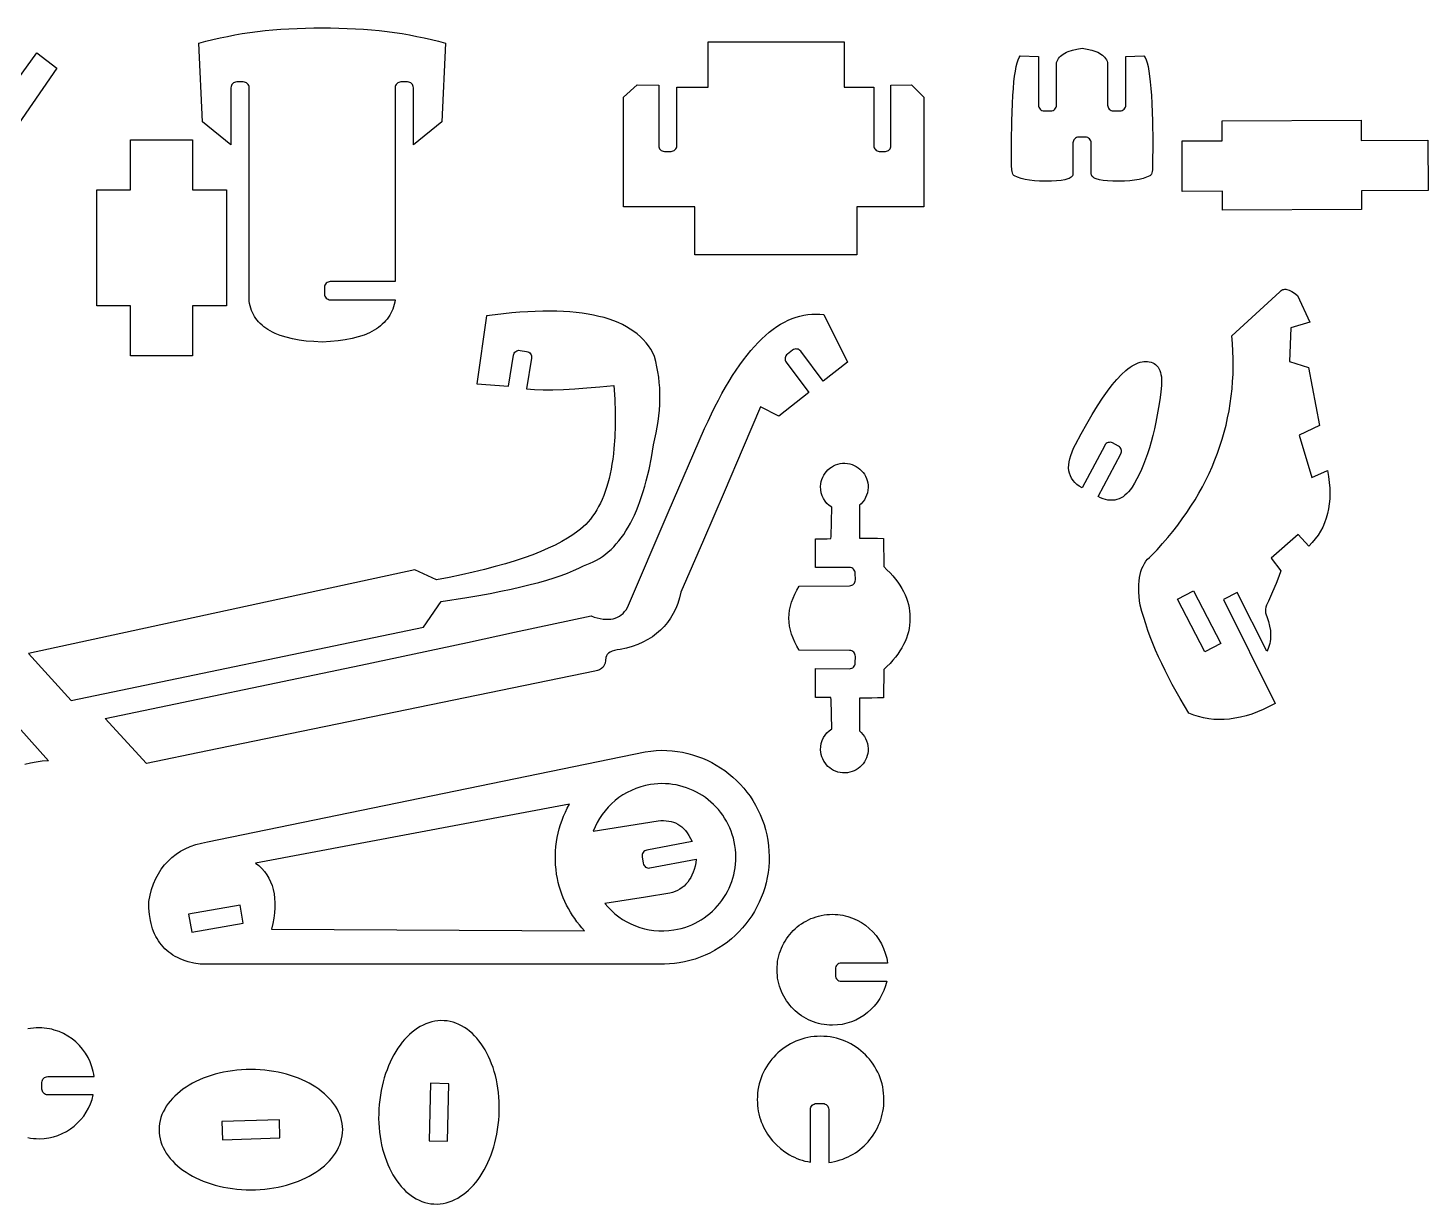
# Model space of a CAD drawing. Extents: x 0 to 427, y 0 to 378.
# Drawn here: x 203 to 427.4, y 0 to 188.6 of the extents above; entities that cross this region are included whole.
import ezdxf

# ---------------------------------------------------------------- set-up
doc = ezdxf.new("R2010")
doc.units = 0
doc.header["$MEASUREMENT"] = 0
doc.layers.add('DEFAULT_LAYER', color=1, linetype='Continuous')
doc.layers.add('HARLEY_1', color=1, linetype='Continuous')

msp = doc.modelspace()

# ---------------------------------------------------------------- linework, layer by layer
at = {"layer": 'DEFAULT_LAYER'}
msp.add_lwpolyline([(336.3, 112.04), (336.3, 112.04), (336.27, 106.79), (338.25, 106.77), (339.19, 106.75), (340.15, 106.72), (340.18, 102.2), (340.69, 101.71), (341.18, 101.22), (341.63, 100.72), (342.04, 100.22), (342.42, 99.72), (342.77, 99.22), (343.08, 98.71), (343.36, 98.2), (343.6, 97.69), (343.81, 97.17), (343.99, 96.65), (344.13, 96.13), (344.23, 95.61), (344.31, 95.08), (344.34, 94.56), (344.35, 94.02), (344.35, 93.88), (344.34, 93.35), (344.31, 92.82), (344.23, 92.29), (344.13, 91.77), (343.99, 91.25), (343.81, 90.73), (343.6, 90.22), (343.36, 89.7), (343.08, 89.19), (342.77, 88.69), (342.42, 88.18), (342.04, 87.68), (341.63, 87.18), (341.18, 86.69), (340.69, 86.19), (340.18, 85.7), (340.15, 81.18), (339.19, 81.15), (338.25, 81.13), (336.27, 81.11), (336.3, 75.86), (336.3, 75.86), (336.57, 75.61), (336.83, 75.31), (337.07, 74.98), (337.27, 74.63), (337.43, 74.26), (337.55, 73.87), (337.63, 73.46), (337.66, 73.03), (337.65, 72.64), (337.61, 72.26), (337.52, 71.9), (337.4, 71.54), (337.25, 71.21), (337.07, 70.89), (336.86, 70.59), (336.62, 70.31), (336.35, 70.06), (336.07, 69.83), (335.76, 69.63), (335.43, 69.46), (335.08, 69.33), (334.72, 69.22), (334.34, 69.16), (333.95, 69.13), (333.56, 69.14), (333.19, 69.18), (332.82, 69.27), (332.46, 69.39), (332.13, 69.54), (331.81, 69.72), (331.51, 69.93), (331.23, 70.17), (330.98, 70.43), (330.75, 70.72), (330.55, 71.03), (330.38, 71.36), (330.25, 71.71), (330.14, 72.07), (330.08, 72.45), (330.05, 72.83), (330.06, 73.37), (330.15, 73.87), (330.29, 74.35), (330.5, 74.79), (330.76, 75.2), (331.07, 75.57), (331.44, 75.9), (331.85, 76.18), (331.73, 80.84), (331.7, 81.21), (331.08, 81.23), (330.45, 81.23), (329.83, 81.22), (329.21, 81.24), (329.23, 85.85), (334.67, 85.84), (334.86, 85.86), (335.03, 85.91), (335.19, 86), (335.33, 86.11), (335.45, 86.25), (335.53, 86.41), (335.59, 86.58), (335.61, 86.77), (335.62, 87.82), (335.6, 88.01), (335.55, 88.19), (335.46, 88.34), (335.35, 88.48), (335.21, 88.6), (335.05, 88.69), (334.88, 88.74), (334.69, 88.76), (326.59, 88.83), (326.22, 89.46), (325.9, 90.1), (325.63, 90.74), (325.4, 91.38), (325.22, 92.02), (325.08, 92.67), (324.98, 93.31), (324.93, 93.95), (324.98, 94.59), (325.08, 95.23), (325.22, 95.88), (325.4, 96.52), (325.63, 97.16), (325.9, 97.81), (326.22, 98.44), (326.59, 99.08), (334.69, 99.14), (334.88, 99.16), (335.05, 99.22), (335.21, 99.3), (335.35, 99.42), (335.46, 99.56), (335.55, 99.72), (335.6, 99.89), (335.62, 100.08), (335.61, 101.14), (335.59, 101.32), (335.53, 101.5), (335.45, 101.65), (335.33, 101.79), (335.19, 101.9), (335.03, 101.99), (334.86, 102.04), (334.67, 102.06), (329.23, 102.05), (329.21, 106.66), (329.83, 106.68), (330.45, 106.68), (331.08, 106.67), (331.7, 106.69), (331.73, 107.06), (331.85, 111.72), (331.44, 112), (331.07, 112.33), (330.76, 112.7), (330.5, 113.11), (330.29, 113.55), (330.15, 114.03), (330.06, 114.54), (330.05, 115.07), (330.08, 115.46), (330.14, 115.83), (330.25, 116.2), (330.38, 116.54), (330.55, 116.87), (330.75, 117.18), (330.98, 117.47), (331.23, 117.73), (331.51, 117.97), (331.81, 118.18), (332.13, 118.36), (332.46, 118.52), (332.82, 118.63), (333.19, 118.72), (333.56, 118.77), (333.95, 118.78), (334.34, 118.75), (334.72, 118.68), (335.08, 118.58), (335.43, 118.44), (335.76, 118.27), (336.07, 118.07), (336.35, 117.84), (336.62, 117.59), (336.86, 117.31), (337.07, 117.01), (337.25, 116.69), (337.4, 116.36), (337.52, 116), (337.61, 115.64), (337.65, 115.26), (337.66, 114.87), (337.63, 114.44), (337.55, 114.03), (337.43, 113.64), (337.27, 113.27), (337.07, 112.92), (336.83, 112.59), (336.57, 112.29), (336.3, 112.04)], close=True, dxfattribs=at)
at = {"layer": 'HARLEY_1'}
for points in [[(238.42, 144.77), (238.42, 167.01), (238.42, 178.98), (238.4, 179.17), (238.34, 179.35), (238.26, 179.51), (238.14, 179.64), (238, 179.76), (237.85, 179.85), (237.67, 179.9), (237.48, 179.92), (236.43, 179.92), (236.24, 179.9), (236.07, 179.85), (235.91, 179.76), (235.77, 179.64), (235.66, 179.51), (235.57, 179.35), (235.51, 179.17), (235.5, 178.98), (235.5, 169.83), (230.93, 173.51), (230.37, 186.14), (231.48, 186.45), (232.61, 186.73), (233.76, 187), (234.92, 187.24), (236.1, 187.47), (237.29, 187.67), (238.5, 187.85), (239.73, 188.01), (240.97, 188.16), (242.23, 188.28), (243.51, 188.38), (244.8, 188.46), (246.1, 188.52), (247.43, 188.56), (248.77, 188.58), (250.12, 188.58), (251.48, 188.58), (252.82, 188.56), (254.14, 188.52), (255.45, 188.46), (256.74, 188.38), (258.01, 188.28), (259.27, 188.16), (260.52, 188.01), (261.74, 187.85), (262.95, 187.67), (264.15, 187.47), (265.32, 187.24), (266.49, 187), (267.63, 186.73), (268.76, 186.45), (269.88, 186.14), (269.31, 173.51), (264.75, 169.83), (264.75, 178.98), (264.73, 179.17), (264.68, 179.35), (264.59, 179.51), (264.48, 179.64), (264.34, 179.76), (264.18, 179.85), (264, 179.9), (263.82, 179.92), (262.76, 179.92), (262.57, 179.9), (262.4, 179.85), (262.24, 179.76), (262.1, 179.64), (261.99, 179.51), (261.9, 179.35), (261.85, 179.17), (261.83, 178.98), (261.83, 167.01), (261.83, 147.92), (251.43, 147.92), (251.24, 147.9), (251.07, 147.84), (250.91, 147.76), (250.77, 147.64), (250.65, 147.5), (250.57, 147.35), (250.51, 147.17), (250.49, 146.98), (250.49, 145.93), (250.51, 145.74), (250.57, 145.57), (250.65, 145.41), (250.77, 145.27), (250.91, 145.15), (251.07, 145.07), (251.24, 145.01), (251.43, 145), (261.83, 145), (261.76, 144.61), (261.68, 144.23), (261.57, 143.87), (261.45, 143.51), (261.31, 143.17), (261.15, 142.83), (260.96, 142.51), (260.76, 142.2), (260.54, 141.9), (260.3, 141.61), (260.04, 141.33), (259.76, 141.06), (259.47, 140.81), (259.15, 140.56), (258.81, 140.33), (258.46, 140.11), (258.08, 139.9), (257.69, 139.7), (256.84, 139.34), (255.91, 139.03), (254.91, 138.77), (253.83, 138.56), (252.67, 138.39), (251.44, 138.28), (250.12, 138.22), (248.81, 138.28), (247.57, 138.38), (246.42, 138.53), (245.34, 138.73), (244.33, 138.98), (243.41, 139.27), (242.56, 139.61), (242.16, 139.8), (241.79, 140), (241.43, 140.21), (241.1, 140.43), (240.78, 140.66), (240.48, 140.91), (240.2, 141.17), (239.94, 141.44), (239.7, 141.72), (239.48, 142.01), (239.28, 142.31), (239.1, 142.63), (238.94, 142.96), (238.79, 143.3), (238.67, 143.65), (238.57, 144.01), (238.48, 144.38), (238.42, 144.77)], [(333.84, 186.36), (333.84, 179.09), (338.58, 179.09), (338.58, 169.73), (338.59, 169.54), (338.65, 169.36), (338.73, 169.2), (338.83, 169.07), (338.96, 168.95), (339.11, 168.87), (339.28, 168.81), (339.45, 168.79), (340.45, 168.79), (340.63, 168.81), (340.79, 168.87), (340.94, 168.95), (341.07, 169.07), (341.18, 169.2), (341.26, 169.36), (341.31, 169.54), (341.33, 169.73), (341.33, 179.41), (344.6, 179.46), (346.62, 177.49), (346.62, 159.9), (335.87, 159.9), (335.87, 152.22), (323.26, 152.22), (309.87, 152.22), (309.87, 159.9), (298.45, 159.9), (298.45, 177.49), (300.61, 179.46), (304.08, 179.41), (304.08, 169.73), (304.09, 169.54), (304.15, 169.36), (304.23, 169.2), (304.35, 169.06), (304.49, 168.95), (304.65, 168.86), (304.82, 168.81), (305.01, 168.79), (306.06, 168.79), (306.25, 168.81), (306.43, 168.86), (306.58, 168.95), (306.72, 169.07), (306.84, 169.2), (306.92, 169.36), (306.98, 169.54), (307, 169.73), (307, 179.09), (312.02, 179.09), (312.02, 186.36), (333.84, 186.36)], [(367.05, 164.02), (366.07, 164), (365.17, 164.02), (364.33, 164.07), (363.56, 164.16), (362.85, 164.29), (362.21, 164.45), (361.63, 164.65), (361.12, 164.89), (361.02, 164.93), (360.93, 165.01), (360.86, 165.15), (360.79, 165.33), (360.74, 165.57), (360.71, 165.85), (360.68, 166.55), (360.66, 170.31), (360.7, 173.62), (360.8, 176.48), (360.87, 177.74), (360.95, 178.89), (361.04, 179.93), (361.15, 180.86), (361.27, 181.68), (361.4, 182.38), (361.55, 182.98), (361.71, 183.46), (361.88, 183.83), (362.07, 184.09), (364.96, 184.02), (364.96, 176.22), (364.98, 176.04), (365.04, 175.86), (365.12, 175.7), (365.24, 175.56), (365.37, 175.45), (365.53, 175.36), (365.71, 175.31), (365.89, 175.29), (366.95, 175.29), (367.14, 175.31), (367.31, 175.36), (367.47, 175.45), (367.61, 175.56), (367.72, 175.7), (367.81, 175.86), (367.86, 176.04), (367.88, 176.22), (367.88, 183.03), (367.97, 183.26), (368.08, 183.48), (368.21, 183.69), (368.36, 183.88), (368.53, 184.07), (368.73, 184.24), (368.96, 184.4), (369.2, 184.55), (369.47, 184.68), (369.76, 184.81), (370.41, 185.03), (371.14, 185.2), (371.98, 185.32), (372.81, 185.2), (373.55, 185.03), (374.19, 184.81), (374.48, 184.68), (374.75, 184.55), (375, 184.4), (375.22, 184.24), (375.42, 184.07), (375.59, 183.88), (375.75, 183.69), (375.88, 183.48), (375.98, 183.26), (376.07, 183.03), (376.07, 176.22), (376.09, 176.04), (376.14, 175.86), (376.23, 175.7), (376.34, 175.56), (376.48, 175.45), (376.64, 175.36), (376.81, 175.31), (377, 175.29), (378.06, 175.29), (378.24, 175.31), (378.42, 175.36), (378.58, 175.45), (378.72, 175.56), (378.83, 175.7), (378.92, 175.86), (378.97, 176.04), (378.99, 176.22), (378.99, 184.02), (381.88, 184.09), (382.07, 183.83), (382.24, 183.46), (382.4, 182.98), (382.55, 182.38), (382.68, 181.68), (382.8, 180.86), (382.91, 179.93), (383, 178.89), (383.08, 177.74), (383.15, 176.48), (383.25, 173.62), (383.29, 170.31), (383.27, 166.55), (383.24, 165.85), (383.21, 165.57), (383.16, 165.33), (383.1, 165.15), (383.02, 165.01), (382.93, 164.93), (382.83, 164.89), (382.32, 164.65), (381.74, 164.45), (381.1, 164.29), (380.39, 164.16), (379.62, 164.07), (378.78, 164.02), (377.88, 164), (376.91, 164.02), (376.07, 164.06), (375.35, 164.13), (374.74, 164.24), (374.25, 164.38), (374.05, 164.47), (373.88, 164.56), (373.73, 164.66), (373.61, 164.77), (373.53, 164.89), (373.47, 165.02), (373.44, 165.15), (373.44, 165.3), (373.44, 170.14), (373.42, 170.33), (373.36, 170.5), (373.28, 170.66), (373.16, 170.8), (373.02, 170.92), (372.87, 171), (372.69, 171.06), (372.5, 171.08), (371.98, 171.08), (371.45, 171.08), (371.26, 171.06), (371.09, 171), (370.93, 170.92), (370.79, 170.8), (370.67, 170.66), (370.59, 170.5), (370.53, 170.33), (370.51, 170.14), (370.51, 165.3), (370.51, 165.15), (370.48, 165.02), (370.42, 164.89), (370.34, 164.77), (370.22, 164.66), (370.07, 164.56), (369.9, 164.47), (369.7, 164.38), (369.21, 164.24), (368.6, 164.13), (367.88, 164.06), (367.05, 164.02)], [(416.77, 162.46), (416.78, 159.45), (394.5, 159.37), (394.49, 162.39), (388.03, 162.36), (388, 170.46), (394.46, 170.48), (394.45, 173.71), (416.73, 173.79), (416.74, 170.56), (427.41, 170.6), (427.44, 162.51), (416.77, 162.47), (416.77, 162.46)], [(234.77, 144), (229.35, 144), (229.35, 136), (219.4, 136), (219.4, 144), (213.98, 144), (213.98, 162.63), (219.4, 162.63), (219.4, 170.63), (229.35, 170.63), (229.35, 162.63), (234.77, 162.63), (234.77, 144)], [(401.62, 88.63), (396.86, 98.05), (394.64, 96.91), (402.91, 80.26), (401.96, 79.76), (401.02, 79.31), (400.09, 78.92), (399.17, 78.57), (398.26, 78.29), (397.37, 78.06), (396.49, 77.88), (395.62, 77.75), (394.76, 77.68), (393.92, 77.67), (393.09, 77.71), (392.27, 77.8), (391.46, 77.95), (390.66, 78.15), (389.88, 78.4), (389.11, 78.71), (388.39, 79.89), (387.71, 81.05), (387.05, 82.2), (386.43, 83.33), (385.84, 84.46), (385.27, 85.57), (384.74, 86.67), (384.24, 87.76), (383.76, 88.83), (383.32, 89.89), (382.91, 90.95), (382.52, 91.99), (382.17, 93.01), (381.85, 94.03), (381.56, 95.03), (381.29, 96.02), (381.19, 96.74), (381.12, 97.43), (381.07, 98.09), (381.06, 98.72), (381.07, 99.32), (381.11, 99.9), (381.18, 100.44), (381.28, 100.95), (381.4, 101.43), (381.56, 101.88), (381.75, 102.3), (381.96, 102.7), (382.2, 103.06), (382.47, 103.39), (382.77, 103.69), (383.1, 103.97), (384, 104.92), (384.88, 105.89), (385.72, 106.87), (386.52, 107.85), (387.3, 108.85), (388.04, 109.85), (388.75, 110.87), (389.43, 111.89), (390.08, 112.92), (390.69, 113.97), (391.27, 115.02), (391.82, 116.08), (392.34, 117.15), (392.82, 118.23), (393.28, 119.31), (393.7, 120.41), (394.08, 121.52), (394.44, 122.63), (394.76, 123.76), (395.05, 124.89), (395.31, 126.04), (395.53, 127.19), (395.73, 128.35), (395.89, 129.52), (396.02, 130.7), (396.11, 131.89), (396.18, 133.09), (396.21, 134.3), (396.21, 135.52), (396.17, 136.75), (396.11, 137.98), (396.01, 139.23), (403.67, 146.28), (403.78, 146.4), (403.9, 146.5), (404.03, 146.58), (404.16, 146.63), (404.31, 146.67), (404.47, 146.68), (404.63, 146.68), (404.81, 146.65), (405.19, 146.53), (405.6, 146.32), (406.05, 146.03), (406.54, 145.66), (408.48, 141.43), (405.44, 140.48), (405.22, 135.1), (408.29, 134.11), (410.02, 124.84), (406.79, 123.26), (408.83, 116.52), (411.32, 117.61), (411.49, 116.65), (411.61, 115.72), (411.68, 114.81), (411.7, 113.94), (411.68, 113.09), (411.61, 112.26), (411.49, 111.47), (411.33, 110.7), (411.12, 109.96), (410.86, 109.24), (410.56, 108.55), (410.21, 107.89), (409.81, 107.26), (409.36, 106.65), (408.87, 106.07), (408.33, 105.51), (406.62, 107.34), (402.28, 103.56), (403.83, 101.55), (403.51, 100.62), (403.07, 99.49), (402.53, 98.18), (401.88, 96.68), (401.68, 96.35), (401.53, 96.03), (401.43, 95.72), (401.37, 95.41), (401.36, 95.1), (401.39, 94.8), (401.47, 94.5), (401.6, 94.21), (401.86, 93.43), (402.05, 92.68), (402.17, 91.95), (402.21, 91.24), (402.17, 90.55), (402.13, 90.22), (402.06, 89.89), (401.98, 89.56), (401.88, 89.25), (401.76, 88.94), (401.62, 88.63)], [(266.39, 92.51), (269.21, 96.6), (273.3, 97.25), (275.22, 97.58), (277.04, 97.92), (278.78, 98.26), (280.43, 98.61), (281.99, 98.96), (283.46, 99.32), (284.84, 99.68), (286.13, 100.05), (287.34, 100.42), (288.45, 100.8), (289.48, 101.18), (290.41, 101.56), (291.26, 101.96), (292.02, 102.35), (292.56, 102.53), (293.09, 102.74), (293.6, 102.98), (294.1, 103.24), (294.59, 103.53), (295.07, 103.85), (295.54, 104.19), (295.99, 104.57), (296.44, 104.97), (296.87, 105.4), (297.28, 105.85), (297.69, 106.33), (298.08, 106.84), (298.47, 107.38), (298.83, 107.95), (299.19, 108.54), (299.54, 109.16), (299.87, 109.81), (300.19, 110.48), (300.5, 111.18), (300.8, 111.91), (301.08, 112.67), (301.35, 113.45), (301.61, 114.27), (301.86, 115.11), (302.1, 115.97), (302.53, 117.79), (302.92, 119.71), (303.26, 121.75), (303.49, 122.7), (303.69, 123.64), (303.86, 124.57), (304.01, 125.5), (304.12, 126.41), (304.2, 127.32), (304.26, 128.22), (304.28, 129.11), (304.28, 129.99), (304.24, 130.86), (304.18, 131.72), (304.09, 132.57), (303.96, 133.42), (303.81, 134.25), (303.63, 135.08), (303.42, 135.9), (303.13, 136.49), (302.8, 137.05), (302.44, 137.59), (302.05, 138.11), (301.62, 138.6), (301.15, 139.06), (300.64, 139.51), (300.11, 139.92), (299.53, 140.31), (298.92, 140.68), (298.27, 141.02), (297.59, 141.33), (296.88, 141.62), (296.12, 141.89), (295.33, 142.13), (294.51, 142.34), (293.65, 142.53), (292.75, 142.7), (291.82, 142.84), (290.86, 142.96), (289.85, 143.05), (288.81, 143.11), (287.74, 143.15), (286.63, 143.17), (285.48, 143.16), (284.3, 143.13), (283.09, 143.07), (281.83, 142.99), (280.54, 142.88), (279.22, 142.74), (277.86, 142.58), (276.47, 142.4), (274.9, 131.5), (280, 131.13), (280.8, 136.11), (280.85, 136.29), (280.93, 136.45), (281.04, 136.6), (281.18, 136.71), (281.33, 136.81), (281.5, 136.87), (281.68, 136.89), (281.87, 136.88), (282.91, 136.72), (283.1, 136.67), (283.26, 136.58), (283.4, 136.47), (283.52, 136.34), (283.61, 136.18), (283.67, 136.01), (283.7, 135.83), (283.69, 135.64), (282.9, 130.72), (284.17, 130.63), (285.58, 130.58), (287.13, 130.58), (288.81, 130.63), (290.63, 130.72), (292.58, 130.86), (294.67, 131.04), (296.89, 131.27), (297.03, 129.05), (297.1, 126.92), (297.1, 124.9), (297.04, 122.99), (296.91, 121.17), (296.82, 120.3), (296.71, 119.45), (296.59, 118.63), (296.45, 117.84), (296.3, 117.07), (296.12, 116.33), (295.94, 115.61), (295.73, 114.92), (295.51, 114.25), (295.27, 113.61), (295.01, 112.99), (294.74, 112.4), (294.45, 111.84), (294.15, 111.3), (293.83, 110.78), (293.49, 110.3), (293.14, 109.83), (292.76, 109.39), (292.38, 108.98), (291.97, 108.59), (291.55, 108.23), (291.11, 107.9), (290.34, 107.32), (289.48, 106.76), (288.53, 106.21), (287.5, 105.67), (286.38, 105.14), (285.18, 104.62), (283.89, 104.11), (282.51, 103.62), (281.05, 103.14), (279.51, 102.66), (277.87, 102.2), (276.16, 101.75), (274.35, 101.32), (272.46, 100.89), (270.49, 100.47), (268.43, 100.07), (264.96, 101.67), (203.02, 88.26), (209.85, 80.76), (266.39, 92.51)], [(231.73, 72.67), (221.97, 70.66), (215.31, 77.84), (256.34, 86.43), (273.43, 90.05), (280.94, 91.68), (293.25, 94.3), (293.75, 94.12), (294.24, 93.98), (294.71, 93.87), (295.16, 93.8), (295.59, 93.76), (296, 93.76), (296.4, 93.79), (296.77, 93.85), (297.13, 93.95), (297.46, 94.09), (297.78, 94.26), (298.08, 94.47), (298.36, 94.71), (298.62, 94.99), (298.86, 95.3), (299.09, 95.65), (305.62, 110.87), (311.45, 124.33), (312, 125.54), (312.55, 126.71), (313.11, 127.83), (313.67, 128.92), (314.23, 129.97), (314.8, 130.97), (315.37, 131.93), (315.94, 132.85), (316.51, 133.73), (317.09, 134.57), (317.67, 135.37), (318.26, 136.12), (318.84, 136.84), (319.43, 137.51), (320.02, 138.15), (320.62, 138.74), (321.22, 139.29), (321.82, 139.8), (322.42, 140.27), (323.03, 140.69), (323.64, 141.08), (324.25, 141.43), (324.87, 141.73), (325.49, 141.99), (326.11, 142.21), (326.73, 142.39), (327.36, 142.53), (327.99, 142.63), (328.62, 142.69), (329.26, 142.7), (329.9, 142.68), (330.54, 142.61), (334.34, 134.97), (330.48, 131.92), (326.87, 136.73), (326.74, 136.87), (326.59, 136.98), (326.43, 137.05), (326.25, 137.1), (326.07, 137.11), (325.9, 137.08), (325.72, 137.02), (325.56, 136.92), (324.72, 136.29), (324.58, 136.16), (324.47, 136.01), (324.4, 135.85), (324.35, 135.67), (324.35, 135.49), (324.37, 135.31), (324.43, 135.14), (324.53, 134.98), (328.18, 130.11), (323.36, 126.31), (320.39, 127.82), (317.64, 121.3), (314.6, 114.17), (311.28, 106.44), (307.66, 98.11), (307.43, 97.18), (307.14, 96.3), (306.81, 95.47), (306.42, 94.69), (305.99, 93.95), (305.5, 93.26), (304.97, 92.62), (304.38, 92.02), (303.75, 91.47), (303.07, 90.97), (302.34, 90.51), (301.55, 90.1), (300.72, 89.74), (299.84, 89.42), (298.91, 89.15), (297.93, 88.93), (297.44, 88.87), (297, 88.78), (296.62, 88.66), (296.3, 88.51), (296.04, 88.33), (295.84, 88.12), (295.7, 87.88), (295.62, 87.61), (295.58, 87.15), (295.49, 86.74), (295.35, 86.39), (295.16, 86.09), (295.04, 85.96), (294.91, 85.85), (294.61, 85.66), (294.26, 85.53), (293.85, 85.45), (231.73, 72.67)], [(374.53, 113.43), (378.17, 120.27), (378.25, 120.44), (378.28, 120.62), (378.28, 120.81), (378.24, 120.98), (378.17, 121.15), (378.08, 121.3), (377.95, 121.43), (377.79, 121.53), (376.86, 122.03), (376.68, 122.1), (376.5, 122.14), (376.32, 122.13), (376.15, 122.1), (375.98, 122.03), (375.83, 121.93), (375.7, 121.8), (375.6, 121.64), (371.97, 114.84), (371.53, 115.11), (371.15, 115.39), (370.81, 115.7), (370.52, 116.03), (370.28, 116.39), (370.09, 116.77), (369.95, 117.17), (369.86, 117.59), (369.82, 118.04), (369.83, 118.51), (369.89, 119), (370, 119.51), (370.16, 120.05), (370.36, 120.61), (370.62, 121.19), (370.93, 121.8), (371.83, 123.52), (372.72, 125.12), (373.58, 126.61), (374.42, 127.97), (375.24, 129.21), (376.03, 130.34), (376.81, 131.35), (377.56, 132.23), (378.28, 133), (378.99, 133.65), (379.33, 133.93), (379.67, 134.18), (380, 134.4), (380.33, 134.59), (380.65, 134.75), (380.97, 134.89), (381.28, 134.99), (381.58, 135.06), (381.88, 135.1), (382.17, 135.11), (382.46, 135.09), (382.74, 135.05), (383.04, 134.99), (383.31, 134.9), (383.55, 134.78), (383.77, 134.62), (383.97, 134.43), (384.15, 134.21), (384.3, 133.96), (384.43, 133.67), (384.54, 133.35), (384.62, 133), (384.68, 132.62), (384.71, 132.2), (384.72, 131.75), (384.71, 131.26), (384.67, 130.75), (384.61, 130.2), (384.43, 128.93), (384.24, 127.71), (384.03, 126.53), (383.8, 125.39), (383.57, 124.29), (383.31, 123.23), (383.05, 122.22), (382.76, 121.24), (382.47, 120.31), (382.16, 119.42), (381.83, 118.57), (381.49, 117.76), (381.13, 117), (380.77, 116.27), (380.38, 115.59), (379.98, 114.95), (379.71, 114.57), (379.43, 114.22), (379.15, 113.91), (378.85, 113.64), (378.54, 113.41), (378.22, 113.22), (377.9, 113.07), (377.56, 112.95), (377.21, 112.88), (376.86, 112.84), (376.49, 112.84), (376.12, 112.88), (375.74, 112.96), (375.34, 113.08), (374.94, 113.24), (374.53, 113.43)], [(394.23, 89.88), (391.64, 88.53), (387.25, 96.98), (389.84, 98.33), (394.23, 89.88)], [(304.24, 38.46), (230.57, 38.44), (229.56, 38.62), (228.62, 38.85), (228.18, 38.99), (227.75, 39.15), (227.33, 39.32), (226.94, 39.51), (226.56, 39.71), (226.19, 39.92), (225.84, 40.16), (225.51, 40.4), (225.2, 40.66), (224.9, 40.94), (224.61, 41.23), (224.35, 41.54), (224.1, 41.86), (223.86, 42.2), (223.65, 42.55), (223.45, 42.92), (223.26, 43.3), (223.09, 43.7), (222.94, 44.11), (222.81, 44.54), (222.69, 44.98), (222.58, 45.44), (222.43, 46.4), (222.33, 47.42), (222.31, 48.5), (222.52, 49.5), (222.78, 50.44), (223.09, 51.34), (223.46, 52.18), (223.87, 52.96), (224.33, 53.7), (224.85, 54.38), (225.41, 55), (226.02, 55.57), (226.69, 56.09), (227.4, 56.56), (228.17, 56.97), (228.98, 57.33), (229.85, 57.63), (230.77, 57.88), (231.73, 58.08), (301.92, 72.53), (302.8, 72.64), (303.67, 72.72), (304.53, 72.75), (305.39, 72.73), (306.24, 72.67), (307.08, 72.57), (307.91, 72.43), (308.73, 72.26), (309.53, 72.04), (310.32, 71.78), (311.1, 71.49), (311.85, 71.16), (312.59, 70.79), (313.31, 70.39), (314.01, 69.96), (314.69, 69.49), (315.35, 68.99), (315.98, 68.47), (316.58, 67.91), (317.16, 67.32), (317.71, 66.7), (318.23, 66.06), (318.73, 65.39), (319.19, 64.7), (319.61, 63.98), (320, 63.23), (320.36, 62.47), (320.68, 61.68), (320.97, 60.87), (321.21, 60.04), (321.41, 59.19), (321.58, 58.32), (321.69, 57.45), (321.77, 56.58), (321.79, 55.71), (321.78, 54.86), (321.72, 54.01), (321.62, 53.17), (321.48, 52.34), (321.3, 51.52), (321.09, 50.71), (320.83, 49.92), (320.54, 49.15), (320.21, 48.39), (319.84, 47.65), (319.44, 46.93), (319.01, 46.23), (318.54, 45.55), (318.04, 44.9), (317.52, 44.27), (316.96, 43.66), (316.37, 43.08), (315.75, 42.53), (315.11, 42.01), (314.44, 41.52), (313.75, 41.06), (313.03, 40.63), (312.28, 40.24), (311.52, 39.88), (310.73, 39.56), (309.92, 39.28), (309.09, 39.04), (308.24, 38.83), (307.37, 38.67), (306.6, 38.57), (305.8, 38.5), (305.01, 38.46), (304.24, 38.46)], [(295.47, 48.17), (295.97, 47.59), (296.5, 47.04), (297.07, 46.54), (297.67, 46.07), (298.3, 45.64), (298.96, 45.25), (299.64, 44.9), (300.34, 44.6), (301.06, 44.34), (301.8, 44.13), (302.56, 43.97), (303.33, 43.86), (304.12, 43.8), (304.91, 43.79), (305.71, 43.84), (306.52, 43.94), (307.12, 44.05), (307.71, 44.19), (308.28, 44.36), (308.84, 44.55), (309.38, 44.77), (309.91, 45.02), (310.42, 45.29), (310.92, 45.58), (311.39, 45.9), (311.86, 46.24), (312.3, 46.6), (312.72, 46.98), (313.13, 47.38), (313.51, 47.79), (313.88, 48.23), (314.22, 48.68), (314.54, 49.15), (314.84, 49.63), (315.11, 50.12), (315.37, 50.63), (315.59, 51.16), (315.8, 51.69), (315.97, 52.23), (316.12, 52.79), (316.25, 53.35), (316.34, 53.92), (316.41, 54.5), (316.45, 55.09), (316.46, 55.68), (316.44, 56.27), (316.39, 56.87), (316.31, 57.47), (316.2, 58.07), (316.06, 58.66), (315.89, 59.23), (315.69, 59.79), (315.47, 60.33), (315.23, 60.86), (314.96, 61.37), (314.66, 61.87), (314.35, 62.34), (314.01, 62.81), (313.65, 63.25), (313.27, 63.67), (312.87, 64.08), (312.45, 64.46), (312.02, 64.83), (311.57, 65.17), (311.1, 65.49), (310.62, 65.79), (310.12, 66.06), (309.61, 66.32), (309.09, 66.54), (308.56, 66.75), (308.01, 66.92), (307.46, 67.07), (306.9, 67.2), (306.32, 67.29), (305.75, 67.36), (305.16, 67.4), (304.57, 67.41), (303.97, 67.39), (303.37, 67.34), (302.77, 67.26), (301.97, 67.1), (301.2, 66.89), (300.44, 66.64), (299.72, 66.33), (299.02, 65.99), (298.35, 65.59), (297.71, 65.16), (297.11, 64.69), (296.53, 64.18), (296, 63.64), (295.5, 63.06), (295.04, 62.46), (294.61, 61.83), (294.23, 61.17), (293.89, 60.48), (293.6, 59.77), (303.99, 61.45), (304.45, 61.47), (304.88, 61.48), (305.3, 61.46), (305.7, 61.41), (306.08, 61.34), (306.45, 61.23), (306.8, 61.1), (307.14, 60.93), (307.46, 60.72), (307.78, 60.48), (308.08, 60.19), (308.37, 59.87), (308.66, 59.5), (308.93, 59.09), (309.2, 58.63), (309.47, 58.13), (302.19, 56.76), (302.01, 56.71), (301.85, 56.62), (301.7, 56.51), (301.59, 56.37), (301.5, 56.22), (301.44, 56.05), (301.41, 55.87), (301.42, 55.68), (301.6, 54.64), (301.65, 54.46), (301.74, 54.3), (301.85, 54.15), (301.98, 54.03), (302.14, 53.94), (302.31, 53.89), (302.49, 53.86), (302.68, 53.88), (310.11, 55.27), (310.02, 54.71), (309.91, 54.17), (309.77, 53.66), (309.61, 53.19), (309.42, 52.75), (309.22, 52.34), (308.99, 51.96), (308.73, 51.6), (308.46, 51.28), (308.15, 50.99), (307.83, 50.73), (307.48, 50.5), (307.11, 50.29), (306.72, 50.11), (306.3, 49.96), (305.86, 49.84), (301.96, 49.21), (295.47, 48.17)], [(241.99, 44.06), (292.18, 43.82), (291.77, 44.28), (291.37, 44.76), (290.98, 45.25), (290.61, 45.76), (290.26, 46.28), (289.93, 46.82), (289.61, 47.37), (289.32, 47.94), (289.04, 48.52), (288.78, 49.11), (288.55, 49.71), (288.34, 50.32), (288.15, 50.94), (287.98, 51.58), (287.84, 52.22), (287.72, 52.88), (287.62, 53.62), (287.55, 54.37), (287.51, 55.11), (287.51, 55.85), (287.54, 56.59), (287.6, 57.32), (287.69, 58.05), (287.81, 58.76), (287.96, 59.47), (288.14, 60.17), (288.35, 60.86), (288.58, 61.54), (288.84, 62.2), (289.12, 62.85), (289.43, 63.49), (289.76, 64.11), (239.45, 54.68), (239.97, 54.26), (240.45, 53.81), (240.88, 53.33), (241.25, 52.81), (241.58, 52.26), (241.86, 51.68), (242.1, 51.07), (242.28, 50.42), (242.41, 49.74), (242.5, 49.03), (242.54, 48.28), (242.52, 47.5), (242.46, 46.69), (242.35, 45.85), (242.2, 44.97), (241.99, 44.06)], [(228.7, 46.47), (229.2, 43.59), (237.45, 45.03), (236.95, 47.91), (228.7, 46.47)], [(340.65, 35.71), (340.45, 34.98), (340.2, 34.26), (339.88, 33.58), (339.52, 32.93), (339.1, 32.31), (338.63, 31.73), (338.12, 31.19), (337.57, 30.7), (336.97, 30.25), (336.34, 29.85), (335.68, 29.5), (334.98, 29.21), (334.26, 28.98), (333.51, 28.81), (332.74, 28.71), (331.95, 28.67), (331.49, 28.69), (331.04, 28.72), (330.6, 28.78), (330.16, 28.85), (329.73, 28.95), (329.31, 29.07), (328.89, 29.21), (328.49, 29.37), (328.1, 29.55), (327.71, 29.75), (327.34, 29.96), (326.98, 30.19), (326.63, 30.44), (326.3, 30.7), (325.97, 30.98), (325.66, 31.28), (325.37, 31.59), (325.09, 31.91), (324.83, 32.25), (324.58, 32.59), (324.35, 32.95), (324.13, 33.33), (323.94, 33.71), (323.76, 34.1), (323.6, 34.51), (323.46, 34.92), (323.34, 35.34), (323.24, 35.77), (323.16, 36.21), (323.11, 36.66), (323.07, 37.11), (323.06, 37.56), (323.07, 38.02), (323.11, 38.47), (323.16, 38.92), (323.24, 39.36), (323.34, 39.79), (323.46, 40.21), (323.6, 40.62), (323.76, 41.02), (323.94, 41.42), (324.13, 41.8), (324.35, 42.17), (324.58, 42.53), (324.83, 42.88), (325.09, 43.22), (325.37, 43.54), (325.66, 43.85), (325.97, 44.14), (326.3, 44.42), (326.63, 44.69), (326.98, 44.94), (327.34, 45.17), (327.71, 45.38), (328.1, 45.58), (328.49, 45.76), (328.89, 45.91), (329.31, 46.05), (329.73, 46.17), (330.16, 46.27), (330.6, 46.35), (331.04, 46.41), (331.49, 46.44), (331.95, 46.45), (332.37, 46.44), (332.79, 46.41), (333.2, 46.37), (333.61, 46.3), (334.01, 46.21), (334.4, 46.11), (335.16, 45.85), (335.89, 45.52), (336.58, 45.13), (337.24, 44.69), (337.85, 44.18), (338.42, 43.63), (338.93, 43.03), (339.39, 42.39), (339.8, 41.7), (340.14, 40.98), (340.42, 40.23), (340.64, 39.44), (340.71, 39.04), (340.78, 38.63), (333.35, 38.63), (333.16, 38.62), (332.99, 38.56), (332.83, 38.47), (332.69, 38.36), (332.58, 38.22), (332.49, 38.06), (332.43, 37.89), (332.41, 37.7), (332.41, 36.65), (332.43, 36.46), (332.49, 36.28), (332.58, 36.13), (332.69, 35.99), (332.83, 35.87), (332.99, 35.79), (333.16, 35.73), (333.35, 35.71), (340.65, 35.71)], [(259.22, 15.23), (259.19, 14.47), (259.18, 13.72), (259.21, 12.98), (259.25, 12.26), (259.32, 11.54), (259.41, 10.83), (259.53, 10.14), (259.66, 9.47), (259.82, 8.81), (260, 8.16), (260.2, 7.53), (260.42, 6.92), (260.65, 6.33), (260.91, 5.76), (261.18, 5.21), (261.47, 4.68), (261.78, 4.18), (262.11, 3.7), (262.45, 3.24), (262.8, 2.81), (263.17, 2.41), (263.56, 2.03), (263.96, 1.68), (264.37, 1.37), (264.79, 1.08), (265.22, 0.82), (265.67, 0.6), (266.13, 0.41), (266.6, 0.26), (267.07, 0.14), (267.56, 0.05), (268.05, 0.01), (268.55, 0), (269.04, 0.03), (269.53, 0.1), (270.01, 0.2), (270.49, 0.34), (270.96, 0.51), (271.42, 0.72), (271.87, 0.96), (272.31, 1.23), (272.75, 1.53), (273.17, 1.86), (273.58, 2.22), (273.98, 2.61), (274.37, 3.03), (274.74, 3.47), (275.11, 3.94), (275.45, 4.43), (275.78, 4.95), (276.1, 5.49), (276.4, 6.05), (276.68, 6.63), (276.95, 7.24), (277.2, 7.86), (277.43, 8.5), (277.63, 9.16), (277.82, 9.83), (277.99, 10.52), (278.14, 11.22), (278.26, 11.94), (278.36, 12.68), (278.44, 13.42), (278.5, 14.17), (278.52, 14.93), (278.53, 15.68), (278.51, 16.42), (278.46, 17.15), (278.39, 17.86), (278.3, 18.57), (278.19, 19.26), (278.05, 19.93), (277.89, 20.6), (277.71, 21.24), (277.52, 21.87), (277.3, 22.48), (277.06, 23.07), (276.8, 23.64), (276.53, 24.19), (276.24, 24.72), (275.93, 25.22), (275.61, 25.7), (275.27, 26.16), (274.91, 26.59), (274.54, 26.99), (274.16, 27.37), (273.76, 27.72), (273.35, 28.03), (272.92, 28.32), (272.49, 28.58), (272.04, 28.8), (271.58, 28.99), (271.12, 29.14), (270.64, 29.26), (270.15, 29.35), (269.66, 29.39), (269.16, 29.4), (268.67, 29.37), (268.18, 29.3), (267.7, 29.2), (267.22, 29.06), (266.76, 28.89), (266.3, 28.68), (265.84, 28.44), (265.4, 28.17), (264.97, 27.87), (264.54, 27.54), (264.13, 27.18), (263.73, 26.79), (263.34, 26.37), (262.97, 25.93), (262.61, 25.46), (262.26, 24.97), (261.93, 24.45), (261.61, 23.91), (261.31, 23.35), (261.03, 22.77), (260.76, 22.17), (260.52, 21.54), (260.29, 20.9), (260.08, 20.25), (259.89, 19.57), (259.72, 18.88), (259.57, 18.18), (259.45, 17.46), (259.35, 16.73), (259.27, 15.98), (259.22, 15.23)], [(328.43, 6.7), (328.43, 15.17), (328.45, 15.36), (328.5, 15.54), (328.59, 15.69), (328.7, 15.83), (328.84, 15.95), (329, 16.03), (329.17, 16.09), (329.36, 16.11), (330.42, 16.11), (330.6, 16.09), (330.78, 16.03), (330.94, 15.95), (331.07, 15.83), (331.19, 15.69), (331.28, 15.54), (331.33, 15.36), (331.35, 15.17), (331.35, 6.66), (331.81, 6.73), (332.27, 6.82), (332.72, 6.93), (333.16, 7.06), (333.6, 7.21), (334.02, 7.38), (334.44, 7.57), (334.84, 7.77), (335.24, 7.99), (335.62, 8.23), (335.99, 8.49), (336.35, 8.76), (336.69, 9.05), (337.03, 9.35), (337.35, 9.66), (337.65, 9.99), (337.94, 10.34), (338.22, 10.69), (338.48, 11.06), (338.72, 11.44), (338.95, 11.83), (339.16, 12.23), (339.35, 12.64), (339.52, 13.07), (339.68, 13.5), (339.82, 13.94), (339.93, 14.38), (340.03, 14.84), (340.11, 15.3), (340.16, 15.77), (340.19, 16.25), (340.21, 16.73), (340.19, 17.26), (340.15, 17.77), (340.09, 18.28), (340, 18.78), (339.89, 19.27), (339.75, 19.75), (339.59, 20.23), (339.41, 20.69), (339.2, 21.14), (338.98, 21.58), (338.73, 22), (338.47, 22.41), (338.19, 22.81), (337.88, 23.2), (337.57, 23.56), (337.23, 23.92), (336.88, 24.25), (336.51, 24.57), (336.12, 24.87), (335.73, 25.16), (335.31, 25.42), (334.89, 25.67), (334.45, 25.89), (334, 26.09), (333.54, 26.28), (333.07, 26.44), (332.58, 26.57), (332.09, 26.69), (331.59, 26.78), (331.08, 26.84), (330.57, 26.88), (330.05, 26.89), (329.52, 26.88), (329.01, 26.84), (328.5, 26.78), (328, 26.69), (327.51, 26.57), (327.02, 26.44), (326.55, 26.28), (326.09, 26.09), (325.64, 25.89), (325.2, 25.67), (324.78, 25.42), (324.37, 25.16), (323.97, 24.87), (323.58, 24.57), (323.21, 24.25), (322.86, 23.92), (322.52, 23.56), (322.21, 23.2), (321.9, 22.81), (321.62, 22.41), (321.36, 22), (321.11, 21.58), (320.89, 21.14), (320.68, 20.69), (320.5, 20.23), (320.34, 19.75), (320.21, 19.27), (320.09, 18.78), (320, 18.28), (319.94, 17.77), (319.9, 17.26), (319.89, 16.73), (319.9, 16.26), (319.93, 15.8), (319.98, 15.34), (320.05, 14.89), (320.15, 14.44), (320.26, 14), (320.39, 13.57), (320.54, 13.15), (320.71, 12.74), (320.9, 12.33), (321.1, 11.94), (321.32, 11.55), (321.55, 11.18), (321.8, 10.82), (322.35, 10.13), (322.95, 9.48), (323.61, 8.9), (324.31, 8.37), (325.06, 7.9), (325.45, 7.69), (325.85, 7.49), (326.26, 7.31), (326.68, 7.15), (327.1, 7.01), (327.54, 6.89), (327.98, 6.79), (328.43, 6.7)], [(238.69, 21.57), (237.93, 21.56), (237.19, 21.52), (236.45, 21.46), (235.72, 21.37), (235.01, 21.26), (234.31, 21.13), (233.63, 20.98), (232.96, 20.81), (232.31, 20.62), (231.68, 20.4), (231.06, 20.17), (230.46, 19.92), (229.89, 19.65), (229.33, 19.36), (228.8, 19.06), (228.29, 18.74), (227.8, 18.4), (227.34, 18.05), (226.9, 17.69), (226.49, 17.31), (226.11, 16.92), (225.75, 16.51), (225.43, 16.1), (225.13, 15.67), (224.87, 15.23), (224.64, 14.78), (224.44, 14.33), (224.27, 13.86), (224.15, 13.38), (224.05, 12.9), (223.99, 12.41), (223.98, 11.91), (224, 11.42), (224.05, 10.93), (224.15, 10.44), (224.28, 9.97), (224.44, 9.5), (224.64, 9.04), (224.87, 8.59), (225.13, 8.16), (225.43, 7.73), (225.75, 7.31), (226.11, 6.91), (226.49, 6.52), (226.9, 6.14), (227.34, 5.77), (227.8, 5.42), (228.29, 5.09), (228.8, 4.77), (229.33, 4.47), (229.89, 4.18), (230.47, 3.91), (231.06, 3.66), (231.68, 3.43), (232.31, 3.21), (232.96, 3.02), (233.63, 2.85), (234.32, 2.7), (235.01, 2.57), (235.73, 2.46), (236.45, 2.37), (237.19, 2.31), (237.93, 2.27), (238.69, 2.26), (239.45, 2.27), (240.2, 2.31), (240.93, 2.37), (241.66, 2.46), (242.37, 2.57), (243.07, 2.7), (243.75, 2.85), (244.42, 3.02), (245.07, 3.22), (245.71, 3.43), (246.32, 3.66), (246.92, 3.91), (247.5, 4.18), (248.05, 4.47), (248.58, 4.77), (249.1, 5.09), (249.58, 5.43), (250.05, 5.78), (250.48, 6.14), (250.89, 6.52), (251.28, 6.91), (251.63, 7.32), (251.95, 7.73), (252.25, 8.16), (252.51, 8.6), (252.74, 9.05), (252.94, 9.51), (253.11, 9.97), (253.24, 10.45), (253.33, 10.93), (253.39, 11.42), (253.41, 11.92), (253.39, 12.41), (253.33, 12.9), (253.24, 13.39), (253.11, 13.86), (252.94, 14.33), (252.74, 14.79), (252.51, 15.24), (252.25, 15.67), (251.95, 16.1), (251.63, 16.52), (251.27, 16.92), (250.89, 17.31), (250.48, 17.69), (250.04, 18.06), (249.58, 18.41), (249.09, 18.74), (248.58, 19.06), (248.05, 19.37), (247.49, 19.65), (246.92, 19.92), (246.32, 20.17), (245.7, 20.4), (245.07, 20.62), (244.42, 20.81), (243.75, 20.98), (243.06, 21.14), (242.37, 21.27), (241.65, 21.37), (240.93, 21.46), (240.19, 21.52), (239.45, 21.56), (238.69, 21.57)], [(267.29, 10.11), (270.21, 10.05), (270.42, 19.29), (267.5, 19.36), (267.29, 10.11)], [(234.02, 13.23), (234.12, 10.31), (243.36, 10.6), (243.26, 13.52), (234.02, 13.23)]]:
    msp.add_lwpolyline(points, close=True, dxfattribs=at)
for points in [[(199.92, 178.46), (204.37, 184.6), (207.6, 182.16), (197.49, 167.56)], [(190.71, 88.44), (206.24, 71.09), (205.23, 70.99), (204.27, 70.86), (203.34, 70.7), (202.46, 70.5)], [(202.94, 10.65), (203.37, 10.57), (203.82, 10.52), (204.27, 10.48), (204.73, 10.47), (205.52, 10.51), (206.29, 10.61), (207.04, 10.78), (207.76, 11.01), (208.45, 11.3), (209.12, 11.64), (209.75, 12.04), (210.34, 12.49), (210.9, 12.99), (211.41, 13.53), (211.88, 14.11), (212.29, 14.72), (212.66, 15.38), (212.97, 16.06), (213.23, 16.77), (213.42, 17.51), (213.42, 17.51), (206.13, 17.51), (205.94, 17.53), (205.76, 17.58), (205.6, 17.67), (205.47, 17.78), (205.35, 17.92), (205.27, 18.08), (205.21, 18.25), (205.19, 18.44), (205.19, 19.5), (205.21, 19.69), (205.27, 19.86), (205.35, 20.02), (205.47, 20.16), (205.61, 20.27), (205.76, 20.36), (205.94, 20.41), (206.13, 20.43), (213.55, 20.43), (213.49, 20.84), (213.41, 21.24), (213.2, 22.02), (212.92, 22.78), (212.58, 23.5), (212.17, 24.18), (211.71, 24.83), (211.19, 25.43), (210.63, 25.98), (210.02, 26.48), (209.36, 26.93), (208.67, 27.32), (207.94, 27.64), (207.17, 27.9), (206.78, 28.01), (206.38, 28.09), (205.98, 28.16), (205.57, 28.21), (205.15, 28.24), (204.73, 28.25), (204.27, 28.24), (203.82, 28.2), (203.37, 28.15), (202.94, 28.07)]]:
    msp.add_lwpolyline(points, dxfattribs=at)

doc.saveas('drawing.dxf')
